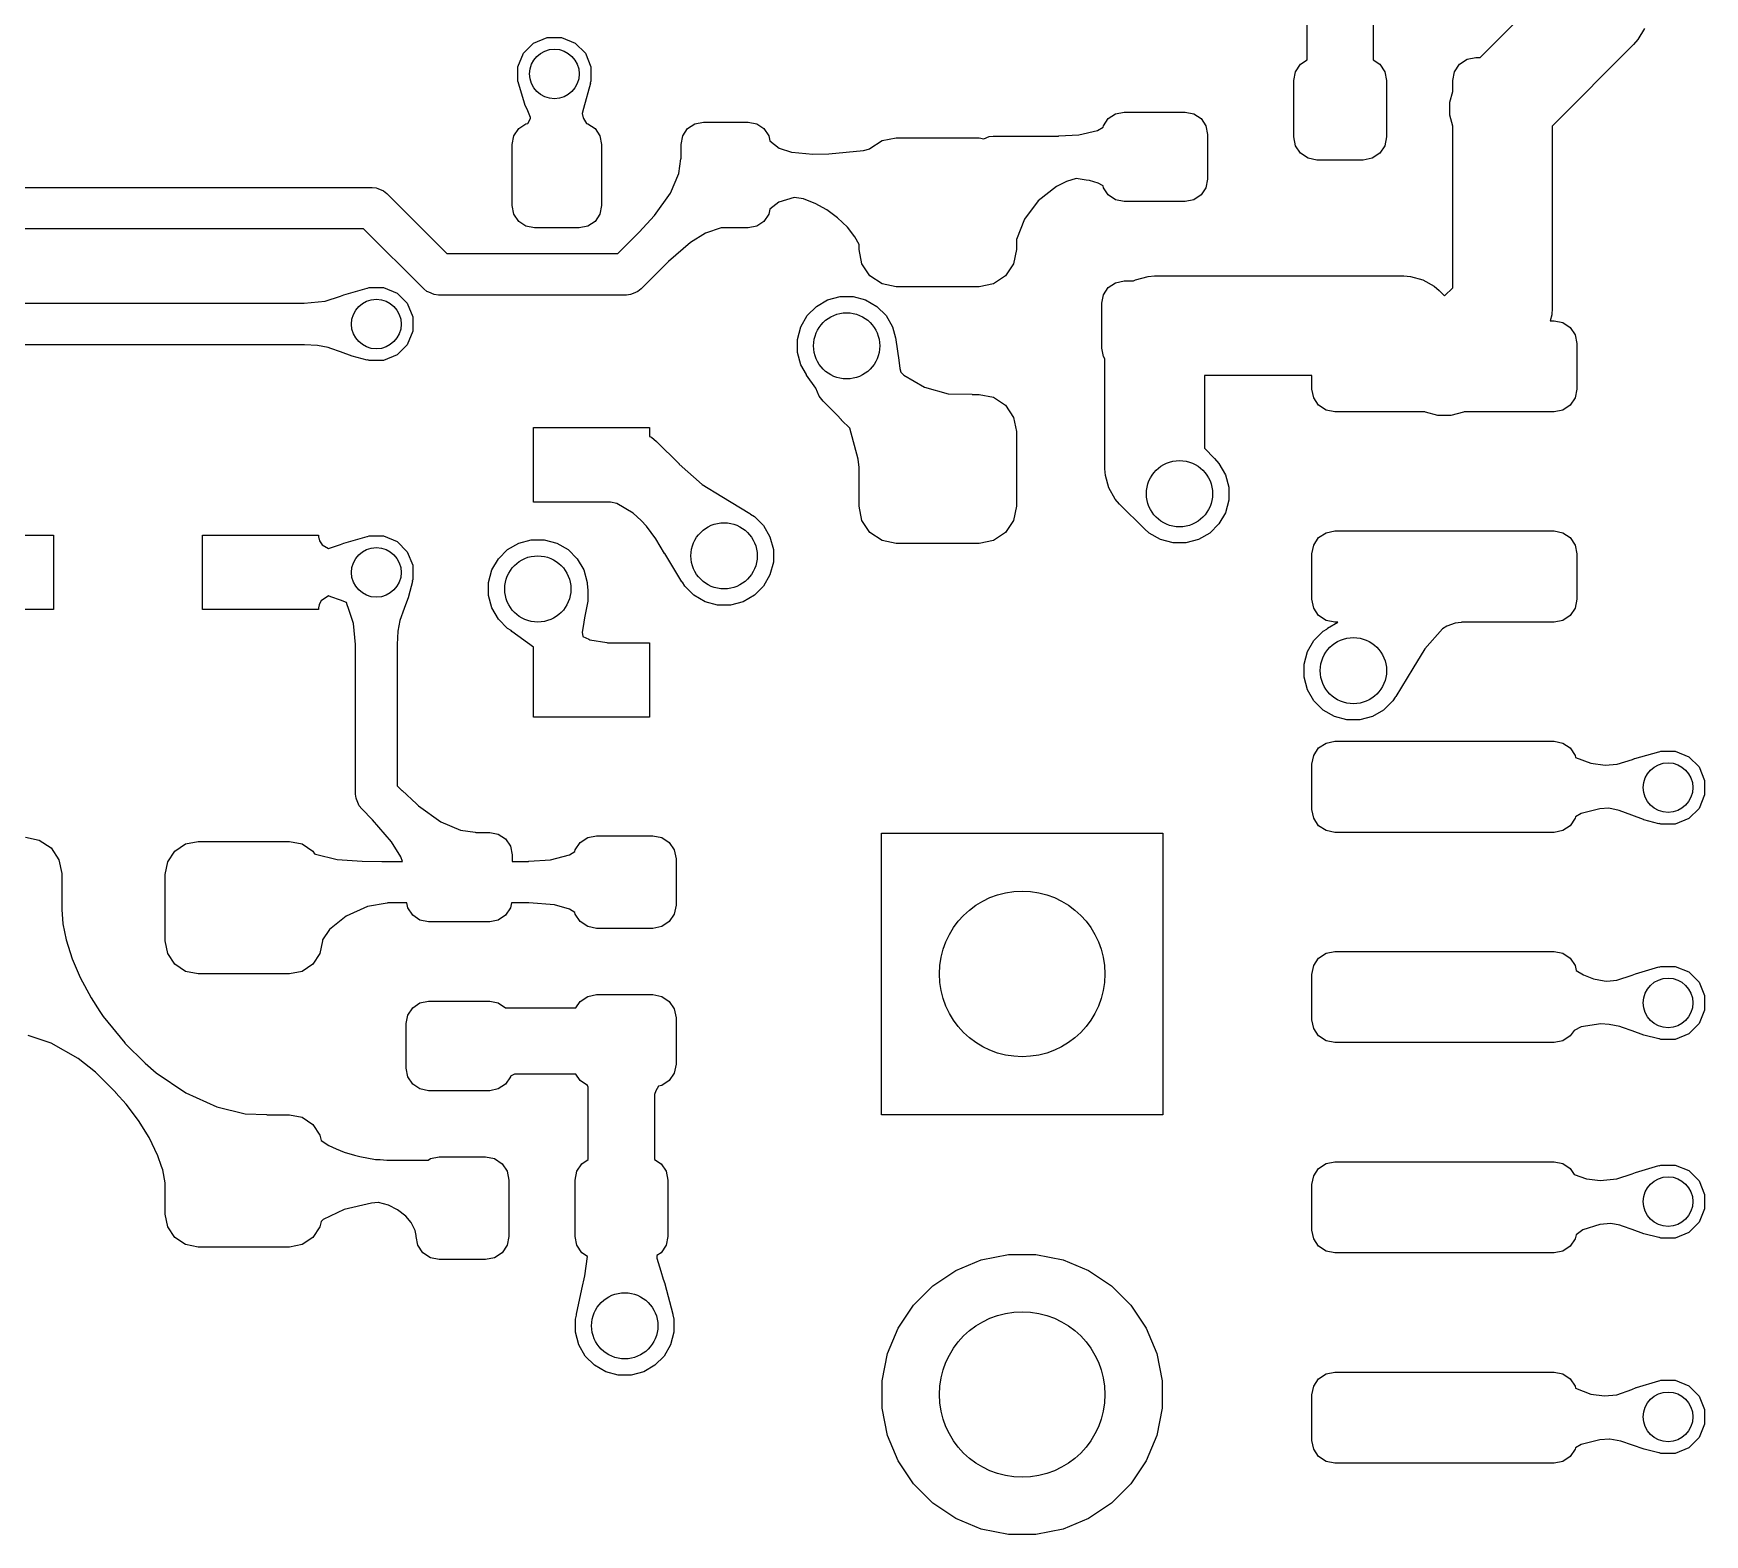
# Model space of a CAD drawing. Extents: x 89 to 178, y -115 to -57.
# Drawn here: x 127.03 to 137.12, y -74.41 to -65.35 of the extents above; entities that cross this region are included whole.
import ezdxf

# ---------------------------------------------------------------- set-up
doc = ezdxf.new("R2010")
doc.units = 0
doc.layers.add('BLACK', color=7, linetype='CONTINUOUS')

msp = doc.modelspace()

# ---------------------------------------------------------------- linework, layer by layer
at = {"layer": 'BLACK', "linetype": 'CONTINUOUS'}
for p, q in [((134.72, -65.504949), (134.72, -64.885307)), ((135.12, -64.883638), (135.12, -65.504949)), ((135.765736, -65.49), (136.18, -65.075736)), ((130.049997, -65.402931), (130.131105, -65.369335)), ((130.131105, -65.369335), (130.218895, -65.369335)), ((130.218895, -65.369335), (130.300003, -65.402931)), ((136.718006, -65.382628), (136.692132, -65.412132)), ((136.757164, -65.314805), (136.718006, -65.382628)), ((129.954323, -65.546117), (129.987919, -65.465009)), ((129.987919, -65.465009), (130.049997, -65.402931)), ((130.300003, -65.402931), (130.362081, -65.465009)), ((130.362081, -65.465009), (130.395677, -65.546117)), ((135.686424, -65.500657), (135.74, -65.49)), ((135.74, -65.49), (135.765736, -65.49)), ((136.692132, -65.412132), (136.2, -65.904264)), ((129.954323, -65.633907), (129.954323, -65.546117)), ((130.395677, -65.546117), (130.395677, -65.633907)), ((134.64, -65.63), (134.650657, -65.576424)), ((134.650657, -65.576424), (134.681005, -65.531005)), ((134.681005, -65.531005), (134.72, -65.504949)), ((135.12, -65.504949), (135.158995, -65.531005)), ((135.158995, -65.531005), (135.189343, -65.576424)), ((135.189343, -65.576424), (135.2, -65.63)), ((135.6, -65.63), (135.610657, -65.576424)), ((135.610657, -65.576424), (135.641005, -65.531005)), ((135.641005, -65.531005), (135.686424, -65.500657)), ((129.958346, -65.64362), (129.954323, -65.633907)), ((129.958097, -65.646227), (129.958346, -65.64362)), ((129.996933, -65.773007), (129.958097, -65.646227)), ((130.392456, -65.645921), (130.351706, -65.79795)), ((130.395677, -65.633907), (130.392099, -65.642545)), ((130.392099, -65.642545), (130.39262, -65.645225)), ((130.39262, -65.645225), (130.392456, -65.645921)), ((134.64, -65.97), (134.64, -65.63)), ((135.2, -65.63), (135.2, -65.97)), ((135.6, -65.695779), (135.6, -65.63)), ((129.997496, -65.774479), (129.996933, -65.773007)), ((130.015249, -65.812857), (129.997496, -65.774479)), ((135.582567, -65.760842), (135.6, -65.695779)), ((135.582567, -65.839158), (135.582567, -65.760842)), ((129.959541, -65.919541), (130.003338, -65.890276)), ((130.003338, -65.890276), (130.01434, -65.888087)), ((130.01434, -65.888087), (130.029972, -65.858155)), ((130.031421, -65.853577), (130.015249, -65.812857)), ((130.029972, -65.858155), (130.031421, -65.853577)), ((130.351602, -65.798314), (130.342421, -65.828603)), ((130.342421, -65.828603), (130.348424, -65.854099)), ((130.348424, -65.854099), (130.348424, -65.8541)), ((130.348424, -65.8541), (130.348425, -65.854101)), ((130.348425, -65.854101), (130.350843, -65.858154)), ((130.350843, -65.858154), (130.369107, -65.888773)), ((130.351706, -65.79795), (130.351602, -65.798314)), ((130.369107, -65.888773), (130.376662, -65.890276)), ((130.376662, -65.890276), (130.420459, -65.919541)), ((130.979541, -65.919541), (131.023338, -65.890276)), ((131.023338, -65.890276), (131.075, -65.88)), ((131.075, -65.88), (131.345, -65.88)), ((131.345, -65.88), (131.396662, -65.890276)), ((131.396662, -65.890276), (131.440459, -65.919541)), ((133.490276, -65.903338), (133.519541, -65.859541)), ((133.519541, -65.859541), (133.563338, -65.830276)), ((133.563338, -65.830276), (133.615, -65.82)), ((133.615, -65.82), (133.985, -65.82)), ((133.985, -65.82), (134.036662, -65.830276)), ((134.036662, -65.830276), (134.080459, -65.859541)), ((134.080459, -65.859541), (134.109724, -65.903338)), ((135.6, -65.90422), (135.582567, -65.839158)), ((129.92, -66.015), (129.930276, -65.963338)), ((129.930276, -65.963338), (129.959541, -65.919541)), ((130.420459, -65.919541), (130.449724, -65.963338)), ((130.449724, -65.963338), (130.46, -66.015)), ((130.94, -66.015), (130.950276, -65.963338)), ((130.950276, -65.963338), (130.979541, -65.919541)), ((131.440459, -65.919541), (131.469724, -65.963338)), ((131.469724, -65.963338), (131.475892, -65.994349)), ((131.475892, -65.994349), (131.532531, -66.037342)), ((132.080901, -66.040901), (132.153896, -65.992127)), ((132.153896, -65.992127), (132.24, -65.975)), ((132.24, -65.975), (132.74, -65.975)), ((132.74, -65.975), (132.768556, -65.98068)), ((132.768556, -65.98068), (132.800614, -65.967402)), ((132.800614, -65.967402), (132.825, -65.965)), ((132.825, -65.965), (133.219766, -65.965)), ((133.219766, -65.965), (133.221081, -65.964414)), ((133.221081, -65.964414), (133.341662, -65.958047)), ((133.341662, -65.958047), (133.454101, -65.931575)), ((133.454101, -65.931575), (133.488773, -65.910892)), ((133.488773, -65.910892), (133.490276, -65.903338)), ((134.109724, -65.903338), (134.12, -65.955)), ((134.12, -65.955), (134.12, -66.225)), ((134.650657, -66.023576), (134.64, -65.97)), ((135.2, -65.97), (135.189343, -66.023576)), ((135.6, -66.880736), (135.6, -65.90422)), ((136.2, -65.904264), (136.2, -67.005)), ((129.92, -66.385), (129.92, -66.015)), ((130.46, -66.015), (130.46, -66.385)), ((130.94, -66.100101), (130.94, -66.015)), ((131.532531, -66.037342), (131.606285, -66.061375)), ((131.606285, -66.061375), (131.60874, -66.062175)), ((131.60874, -66.062175), (131.73663, -66.073785)), ((131.73663, -66.073785), (131.831722, -66.072718)), ((131.831722, -66.072718), (132.041843, -66.052882)), ((132.041843, -66.052882), (132.079685, -66.04272)), ((132.079685, -66.04272), (132.080901, -66.040901)), ((134.681005, -66.068995), (134.650657, -66.023576)), ((134.726424, -66.099343), (134.681005, -66.068995)), ((135.158995, -66.068995), (135.113576, -66.099343)), ((135.189343, -66.023576), (135.158995, -66.068995)), ((130.875863, -66.310027), (130.927389, -66.191433)), ((130.927389, -66.191433), (130.93814, -66.103394)), ((130.93814, -66.103394), (130.94, -66.100101)), ((134.78, -66.11), (134.726424, -66.099343)), ((135.06, -66.11), (134.78, -66.11)), ((135.113576, -66.099343), (135.06, -66.11)), ((124.551777, -66.275), (129.07458, -66.275)), ((129.07458, -66.275), (129.098966, -66.277402)), ((129.098966, -66.277402), (129.098967, -66.277402)), ((129.098967, -66.277402), (129.109338, -66.281698)), ((129.109338, -66.281698), (129.144026, -66.296066)), ((129.144026, -66.296066), (129.144031, -66.296071)), ((129.144031, -66.296071), (129.162968, -66.311612)), ((133.207113, -66.269096), (133.097138, -66.355137)), ((133.207115, -66.269095), (133.207113, -66.269096)), ((133.267629, -66.239416), (133.207115, -66.269095)), ((133.325256, -66.22164), (133.267629, -66.239416)), ((133.386036, -66.230636), (133.325256, -66.22164)), ((133.406496, -66.233664), (133.386036, -66.230636)), ((133.458147, -66.250025), (133.406496, -66.233664)), ((133.458151, -66.250026), (133.458147, -66.250025)), ((133.458155, -66.250028), (133.458151, -66.250026)), ((133.484339, -66.263702), (133.458155, -66.250028)), ((133.488087, -66.265659), (133.484339, -66.263702)), ((133.490276, -66.276662), (133.488087, -66.265659)), ((133.519541, -66.320459), (133.490276, -66.276662)), ((134.109724, -66.276662), (134.080459, -66.320459)), ((134.12, -66.225), (134.109724, -66.276662)), ((129.162968, -66.311612), (129.526357, -66.675)), ((129.930276, -66.436662), (129.92, -66.385)), ((130.46, -66.385), (130.449724, -66.436662)), ((130.780157, -66.444764), (130.875863, -66.310027)), ((131.530797, -66.363502), (131.475877, -66.405725)), ((131.624041, -66.335138), (131.530797, -66.363502)), ((131.679507, -66.344663), (131.624041, -66.335138)), ((131.679509, -66.344664), (131.679507, -66.344663)), ((131.724511, -66.362241), (131.679509, -66.344664)), ((131.749724, -66.372089), (131.724511, -66.362241)), ((131.749725, -66.372089), (131.749724, -66.372089)), ((131.749726, -66.37209), (131.749725, -66.372089)), ((131.820405, -66.410865), (131.749726, -66.37209)), ((133.097132, -66.355144), (133.013838, -66.465952)), ((133.097138, -66.355137), (133.097132, -66.355144)), ((133.563338, -66.349724), (133.519541, -66.320459)), ((133.615, -66.36), (133.563338, -66.349724)), ((133.985, -66.36), (133.615, -66.36)), ((134.036662, -66.349724), (133.985, -66.36)), ((134.080459, -66.320459), (134.036662, -66.349724)), ((129.959541, -66.480459), (129.930276, -66.436662)), ((130.003338, -66.509724), (129.959541, -66.480459)), ((130.420459, -66.480459), (130.376662, -66.509724)), ((130.449724, -66.436662), (130.420459, -66.480459)), ((130.68783, -66.544758), (130.780157, -66.444764)), ((131.440459, -66.480459), (131.396662, -66.509724)), ((131.469724, -66.436662), (131.440459, -66.480459)), ((131.475877, -66.405725), (131.469724, -66.436662)), ((131.885528, -66.45843), (131.820405, -66.410865)), ((131.944956, -66.515823), (131.885528, -66.45843)), ((133.013836, -66.465955), (132.965, -66.589021)), ((133.013838, -66.465952), (133.013836, -66.465955)), ((129.022804, -66.525), (124.5, -66.525)), ((129.386191, -66.888388), (129.022804, -66.525)), ((130.055, -66.52), (130.003338, -66.509724)), ((130.325, -66.52), (130.055, -66.52)), ((130.376662, -66.509724), (130.325, -66.52)), ((130.558224, -66.675), (130.687421, -66.545802)), ((130.687421, -66.545802), (130.68783, -66.544758)), ((131.087705, -66.552308), (130.996972, -66.607935)), ((131.181776, -66.52), (131.087705, -66.552308)), ((131.345, -66.52), (131.181776, -66.52)), ((131.396662, -66.509724), (131.345, -66.52)), ((131.944957, -66.515825), (131.944956, -66.515823)), ((131.990298, -66.574423), (131.944957, -66.515825)), ((131.9903, -66.574426), (131.990298, -66.574423)), ((131.990301, -66.574428), (131.9903, -66.574426)), ((132.015, -66.618961), (131.990301, -66.574428)), ((132.965, -66.589021), (132.965, -66.65)), ((129.526357, -66.675), (130.558224, -66.675)), ((130.99697, -66.607936), (130.865217, -66.722625)), ((130.996972, -66.607935), (130.99697, -66.607936)), ((132.015, -66.65), (132.015, -66.618961)), ((132.032127, -66.736104), (132.015, -66.65)), ((132.965, -66.65), (132.947873, -66.736104)), ((130.863613, -66.723162), (130.698388, -66.888388)), ((130.865217, -66.722625), (130.863613, -66.723162)), ((132.080901, -66.809099), (132.032127, -66.736104)), ((132.947873, -66.736104), (132.899099, -66.809099)), ((128.904263, -66.923467), (129.043907, -66.882869)), ((129.043907, -66.882869), (129.046779, -66.883185)), ((129.046779, -66.883185), (129.056105, -66.879323)), ((129.056105, -66.879323), (129.143895, -66.879323)), ((129.143895, -66.879323), (129.225003, -66.912919)), ((129.405133, -66.903933), (129.386191, -66.888388)), ((129.405134, -66.903934), (129.405133, -66.903933)), ((129.416426, -66.908611), (129.405134, -66.903934)), ((130.679446, -66.903934), (130.650231, -66.916035)), ((130.679451, -66.903928), (130.679446, -66.903934)), ((130.698388, -66.888388), (130.679451, -66.903928)), ((132.153896, -66.857873), (132.080901, -66.809099)), ((132.24, -66.875), (132.153896, -66.857873)), ((132.74, -66.875), (132.24, -66.875)), ((132.826104, -66.857873), (132.74, -66.875)), ((132.899099, -66.809099), (132.826104, -66.857873)), ((133.490276, -66.923338), (133.519541, -66.879541)), ((133.519541, -66.879541), (133.563338, -66.850276)), ((133.563338, -66.850276), (133.615, -66.84)), ((133.615, -66.84), (133.672787, -66.84)), ((133.672787, -66.84), (133.685195, -66.832836)), ((133.685195, -66.832836), (133.760842, -66.812567)), ((133.760842, -66.812567), (133.8, -66.81)), ((133.8, -66.81), (135.305, -66.81)), ((135.305, -66.81), (135.344158, -66.812567)), ((135.344158, -66.812567), (135.419805, -66.832836)), ((135.419805, -66.832836), (135.487628, -66.871994)), ((135.487628, -66.871994), (135.517132, -66.897868)), ((135.517132, -66.897868), (135.55, -66.930736)), ((135.55, -66.930736), (135.6, -66.880736)), ((119.335772, -66.975), (128.662887, -66.975)), ((128.662887, -66.975), (128.664958, -66.974029)), ((128.664958, -66.974029), (128.791628, -66.962466)), ((128.791628, -66.962466), (128.882696, -66.931994)), ((128.882696, -66.931994), (128.903215, -66.923827)), ((128.903215, -66.923827), (128.904263, -66.923467)), ((129.225003, -66.912919), (129.287081, -66.974997)), ((129.287081, -66.974997), (129.320677, -67.056105)), ((129.450193, -66.922598), (129.416426, -66.908611)), ((129.450194, -66.922598), (129.450193, -66.922598)), ((129.47458, -66.925), (129.450194, -66.922598)), ((130.61, -66.925), (129.47458, -66.925)), ((130.634386, -66.922598), (130.61, -66.925)), ((130.634387, -66.922598), (130.634386, -66.922598)), ((130.650231, -66.916035), (130.634387, -66.922598)), ((131.702038, -67.049302), (131.757416, -66.993924)), ((131.757416, -66.993924), (131.825239, -66.954766)), ((131.825239, -66.954766), (131.900886, -66.934497)), ((131.900886, -66.934497), (131.979202, -66.934497)), ((131.979202, -66.934497), (132.054849, -66.954766)), ((132.054849, -66.954766), (132.122672, -66.993924)), ((132.122672, -66.993924), (132.17805, -67.049302)), ((133.48, -66.975), (133.490276, -66.923338)), ((133.48, -67.245), (133.48, -66.975)), ((136.2, -67.005), (136.197433, -67.044158)), ((129.320677, -67.056105), (129.320677, -67.143895)), ((131.66288, -67.117125), (131.702038, -67.049302)), ((132.17805, -67.049302), (132.217208, -67.117125)), ((136.197433, -67.044158), (136.187829, -67.08)), ((136.187829, -67.08), (136.2125, -67.08)), ((136.2125, -67.08), (136.265119, -67.090467)), ((136.265119, -67.090467), (136.309727, -67.120273)), ((129.320677, -67.143895), (129.287081, -67.225003)), ((131.642611, -67.192772), (131.66288, -67.117125)), ((131.642611, -67.271088), (131.642611, -67.192772)), ((132.217208, -67.117125), (132.235045, -67.183695)), ((132.235045, -67.183695), (132.235914, -67.185004)), ((132.235914, -67.185004), (132.236016, -67.185607)), ((132.236016, -67.185607), (132.236535, -67.189257)), ((132.236535, -67.189257), (132.237477, -67.192772)), ((132.237477, -67.192772), (132.237477, -67.195877)), ((132.237477, -67.195877), (132.254887, -67.318263)), ((136.309727, -67.120273), (136.339533, -67.164881)), ((136.339533, -67.164881), (136.35, -67.2175)), ((128.66423, -67.225), (119.33711, -67.225)), ((128.665424, -67.225568), (128.66423, -67.225)), ((128.744708, -67.229632), (128.665424, -67.225568)), ((128.809744, -67.242055), (128.744708, -67.229632)), ((128.809748, -67.242056), (128.809744, -67.242055)), ((128.809752, -67.242057), (128.809748, -67.242056)), ((128.825283, -67.247581), (128.809752, -67.242057)), ((128.882674, -67.267997), (128.825283, -67.247581)), ((128.953177, -67.294197), (128.882674, -67.267997)), ((128.954345, -67.294563), (128.953177, -67.294197)), ((129.044185, -67.317618), (128.954345, -67.294563)), ((129.225003, -67.287081), (129.143895, -67.320677)), ((129.287081, -67.225003), (129.225003, -67.287081)), ((131.66288, -67.346735), (131.642611, -67.271088)), ((133.490276, -67.296662), (133.48, -67.245)), ((133.5, -67.311214), (133.490276, -67.296662)), ((136.35, -67.2175), (136.35, -67.4925)), ((129.044761, -67.31775), (129.044185, -67.317618)), ((129.047672, -67.317183), (129.044761, -67.31775)), ((129.056105, -67.320677), (129.047672, -67.317183)), ((129.143895, -67.320677), (129.056105, -67.320677)), ((131.696902, -67.405663), (131.66288, -67.346735)), ((131.697518, -67.408378), (131.696902, -67.405663)), ((131.753763, -67.487906), (131.697518, -67.408378)), ((132.254887, -67.318263), (132.254929, -67.31859)), ((132.254929, -67.31859), (132.260527, -67.367863)), ((132.260527, -67.367863), (132.260529, -67.367873)), ((132.260529, -67.367873), (132.267052, -67.391107)), ((132.267052, -67.391107), (132.285826, -67.409836)), ((132.285826, -67.409836), (132.285825, -67.409836)), ((132.285825, -67.409836), (132.409778, -67.48131)), ((133.5, -67.975), (133.5, -67.311214)), ((134.75, -67.41), (134.1, -67.41)), ((134.1, -67.41), (134.1, -67.850736)), ((134.75, -67.4925), (134.75, -67.41)), ((131.77375, -67.536158), (131.753763, -67.487906)), ((132.409778, -67.48131), (132.40978, -67.48131)), ((132.40978, -67.48131), (132.409781, -67.481311)), ((132.409781, -67.481311), (132.553955, -67.521039)), ((134.760467, -67.545119), (134.75, -67.4925)), ((136.35, -67.4925), (136.339533, -67.545119)), ((131.798623, -67.566465), (131.77375, -67.536158)), ((131.881609, -67.649451), (131.798623, -67.566465)), ((132.553955, -67.521039), (132.697787, -67.524549)), ((132.697787, -67.524549), (132.698805, -67.525)), ((132.698805, -67.525), (132.74, -67.525)), ((132.74, -67.525), (132.826104, -67.542127)), ((132.826104, -67.542127), (132.899099, -67.590901)), ((132.899099, -67.590901), (132.947873, -67.663896)), ((134.790273, -67.589727), (134.760467, -67.545119)), ((134.834881, -67.619533), (134.790273, -67.589727)), ((136.309727, -67.589727), (136.265119, -67.619533)), ((136.339533, -67.545119), (136.309727, -67.589727)), ((131.908043, -67.679467), (131.881609, -67.649451)), ((131.908609, -67.680064), (131.908043, -67.679467)), ((131.958862, -67.729385), (131.908609, -67.680064)), ((132.947873, -67.663896), (132.965, -67.75)), ((134.8875, -67.63), (134.834881, -67.619533)), ((135.431447, -67.63), (134.8875, -67.63)), ((135.435195, -67.632164), (135.431447, -67.63)), ((135.510842, -67.652433), (135.435195, -67.632164)), ((135.589158, -67.652433), (135.510842, -67.652433)), ((135.664805, -67.632164), (135.589158, -67.652433)), ((135.668553, -67.63), (135.664805, -67.632164)), ((136.2125, -67.63), (135.668553, -67.63)), ((136.265119, -67.619533), (136.2125, -67.63)), ((130.05, -68.175), (130.05, -67.725)), ((130.05, -67.725), (130.75, -67.725)), ((130.75, -67.725), (130.75, -67.779102)), ((130.75, -67.779102), (130.761114, -67.783706)), ((130.761114, -67.783706), (130.791421, -67.808579)), ((130.791421, -67.808579), (130.927948, -67.945106)), ((132.009554, -67.915971), (131.958862, -67.729385)), ((132.965, -67.75), (132.965, -68.2)), ((134.1, -67.850736), (134.162132, -67.912868)), ((134.162132, -67.912868), (134.188006, -67.942372)), ((130.927948, -67.945106), (130.929476, -67.945685)), ((130.929476, -67.945685), (131.068493, -68.068719)), ((132.009554, -67.915973), (132.009554, -67.915971)), ((132.009555, -67.915975), (132.009554, -67.915973)), ((132.015, -67.965656), (132.009555, -67.915975)), ((132.015, -68.2), (132.015, -67.965656)), ((133.502567, -68.014158), (133.5, -67.975)), ((133.522836, -68.089805), (133.502567, -68.014158)), ((134.188006, -67.942372), (134.227164, -68.010195)), ((134.227164, -68.010195), (134.247433, -68.085842)), ((131.068493, -68.068719), (131.068495, -68.06872)), ((131.068495, -68.06872), (131.186038, -68.141097)), ((133.561994, -68.157628), (133.522836, -68.089805)), ((134.247433, -68.085842), (134.247433, -68.164158)), ((130.513746, -68.175), (130.05, -68.175)), ((130.552387, -68.183874), (130.513746, -68.175)), ((130.552389, -68.183875), (130.552387, -68.183874)), ((130.650779, -68.241972), (130.552389, -68.183875)), ((131.186038, -68.141097), (131.356247, -68.244242)), ((132.032127, -68.286104), (132.015, -68.2)), ((132.965, -68.2), (132.947873, -68.286104)), ((133.587868, -68.187132), (133.561994, -68.157628)), ((133.737868, -68.337132), (133.587868, -68.187132)), ((134.247433, -68.164158), (134.227164, -68.239805)), ((130.698425, -68.285651), (130.650779, -68.241972)), ((130.73062, -68.320197), (130.698425, -68.285651)), ((131.356247, -68.244242), (131.359459, -68.248617)), ((131.359459, -68.248617), (131.382628, -68.261994)), ((131.382628, -68.261994), (131.438006, -68.317372)), ((131.438006, -68.317372), (131.477164, -68.385195)), ((132.080901, -68.359099), (132.032127, -68.286104)), ((132.947873, -68.286104), (132.899099, -68.359099)), ((134.188006, -68.307628), (134.132628, -68.363006)), ((134.227164, -68.239805), (134.188006, -68.307628)), ((126.45, -68.375), (127.15, -68.375)), ((127.15, -68.375), (127.15, -68.825)), ((128.05, -68.825), (128.05, -68.375)), ((128.05, -68.375), (128.75, -68.375)), ((128.75, -68.375), (128.75, -68.387019)), ((128.75, -68.387019), (128.751404, -68.387997)), ((128.751404, -68.387997), (128.753073, -68.39226)), ((128.753073, -68.39226), (128.756051, -68.408987)), ((128.756051, -68.408987), (128.756051, -68.408988)), ((128.756051, -68.408988), (128.772601, -68.434349)), ((128.904263, -68.423467), (129.043907, -68.382869)), ((129.043907, -68.382869), (129.046779, -68.383185)), ((129.046779, -68.383185), (129.056105, -68.379323)), ((129.056105, -68.379323), (129.143895, -68.379323)), ((129.143895, -68.379323), (129.225003, -68.412919)), ((129.225003, -68.412919), (129.287081, -68.474997)), ((129.960195, -68.422836), (130.035842, -68.402567)), ((130.035842, -68.402567), (130.114158, -68.402567)), ((130.114158, -68.402567), (130.189805, -68.422836)), ((130.788392, -68.39682), (130.73062, -68.320197)), ((130.841056, -68.48597), (130.788392, -68.39682)), ((131.477164, -68.385195), (131.497433, -68.460842)), ((132.153896, -68.407873), (132.080901, -68.359099)), ((132.24, -68.425), (132.153896, -68.407873)), ((132.826104, -68.407873), (132.74, -68.425)), ((132.899099, -68.359099), (132.826104, -68.407873)), ((133.767372, -68.363006), (133.737868, -68.337132)), ((133.835195, -68.402164), (133.767372, -68.363006)), ((133.910842, -68.422433), (133.835195, -68.402164)), ((134.064805, -68.402164), (133.989158, -68.422433)), ((134.132628, -68.363006), (134.064805, -68.402164)), ((134.760467, -68.434881), (134.790273, -68.390273)), ((134.790273, -68.390273), (134.834881, -68.360467)), ((134.834881, -68.360467), (134.8875, -68.35)), ((134.8875, -68.35), (136.2125, -68.35)), ((136.2125, -68.35), (136.265119, -68.360467)), ((136.265119, -68.360467), (136.309727, -68.390273)), ((136.309727, -68.390273), (136.339533, -68.434881)), ((128.772601, -68.434349), (128.772602, -68.434349)), ((128.772602, -68.434349), (128.772603, -68.434351)), ((128.772603, -68.434351), (128.811911, -68.455679)), ((128.811911, -68.455679), (128.882696, -68.431994)), ((128.882696, -68.431994), (128.903215, -68.423827)), ((128.903215, -68.423827), (128.904263, -68.423467)), ((129.287081, -68.474997), (129.320677, -68.556105)), ((129.797836, -68.585195), (129.836994, -68.517372)), ((129.836994, -68.517372), (129.892372, -68.461994)), ((129.892372, -68.461994), (129.960195, -68.422836)), ((130.189805, -68.422836), (130.257628, -68.461994)), ((130.257628, -68.461994), (130.313006, -68.517372)), ((130.313006, -68.517372), (130.352164, -68.585195)), ((130.841124, -68.486083), (130.841056, -68.48597)), ((130.944242, -68.656247), (130.841124, -68.486083)), ((131.497433, -68.460842), (131.497433, -68.539158)), ((132.74, -68.425), (132.24, -68.425)), ((133.989158, -68.422433), (133.910842, -68.422433)), ((134.75, -68.4875), (134.760467, -68.434881)), ((134.75, -68.7625), (134.75, -68.4875)), ((136.339533, -68.434881), (136.35, -68.4875)), ((136.35, -68.4875), (136.35, -68.7625)), ((129.320677, -68.556105), (129.320677, -68.643895)), ((129.777567, -68.660842), (129.797836, -68.585195)), ((130.352164, -68.585195), (130.370173, -68.652409)), ((131.477164, -68.614805), (131.438006, -68.682628)), ((131.497433, -68.539158), (131.477164, -68.614805)), ((129.317618, -68.655814), (129.294563, -68.745653)), ((129.320677, -68.643895), (129.317184, -68.652327)), ((129.317184, -68.652327), (129.31775, -68.655238)), ((129.31775, -68.655238), (129.317618, -68.655814)), ((129.777567, -68.739158), (129.777567, -68.660842)), ((130.370173, -68.652409), (130.370644, -68.653118)), ((130.370644, -68.653118), (130.370775, -68.653934)), ((130.370775, -68.653934), (130.37094, -68.65527)), ((130.37094, -68.65527), (130.372433, -68.660842)), ((130.372433, -68.660842), (130.372433, -68.667349)), ((130.372433, -68.667349), (130.377741, -68.710299)), ((130.377826, -68.712016), (130.376405, -68.77101)), ((130.377741, -68.710299), (130.377826, -68.712016)), ((130.944499, -68.656651), (130.944242, -68.656247)), ((130.948582, -68.659399), (130.944499, -68.656651)), ((130.961994, -68.682628), (130.948582, -68.659399)), ((131.017372, -68.738006), (130.961994, -68.682628)), ((131.438006, -68.682628), (131.382628, -68.738006)), ((128.752759, -68.807258), (128.75, -68.811788)), ((128.75, -68.811788), (128.75, -68.825)), ((128.754727, -68.794602), (128.752759, -68.807258)), ((128.754729, -68.794596), (128.754727, -68.794602)), ((128.767813, -68.771001), (128.754729, -68.794596)), ((128.767814, -68.770999), (128.767813, -68.771001)), ((128.81115, -68.742554), (128.767814, -68.770999)), ((128.825283, -68.747581), (128.81115, -68.742554)), ((128.882674, -68.767997), (128.825283, -68.747581)), ((128.919367, -68.781632), (128.882674, -68.767997)), ((128.923466, -68.795729), (128.919367, -68.781632)), ((128.92383, -68.796789), (128.923466, -68.795729)), ((128.931993, -68.817303), (128.92383, -68.796789)), ((128.931999, -68.817323), (128.931993, -68.817303)), ((128.932005, -68.817337), (128.931999, -68.817323)), ((128.956404, -68.890254), (128.932005, -68.817337)), ((129.267997, -68.817324), (129.242059, -68.890241)), ((129.294197, -68.746821), (129.267997, -68.817324)), ((129.294563, -68.745653), (129.294197, -68.746821)), ((129.797836, -68.814805), (129.777567, -68.739158)), ((129.836994, -68.882628), (129.797836, -68.814805)), ((130.376218, -68.772827), (130.357825, -68.873669)), ((130.376405, -68.77101), (130.376218, -68.772827)), ((131.085195, -68.777164), (131.017372, -68.738006)), ((131.160842, -68.797433), (131.085195, -68.777164)), ((131.239158, -68.797433), (131.160842, -68.797433)), ((131.314805, -68.777164), (131.239158, -68.797433)), ((131.382628, -68.738006), (131.314805, -68.777164)), ((134.760467, -68.815119), (134.75, -68.7625)), ((134.790273, -68.859727), (134.760467, -68.815119)), ((136.339533, -68.815119), (136.309727, -68.859727)), ((136.35, -68.7625), (136.339533, -68.815119)), ((127.15, -68.825), (126.45, -68.825)), ((128.75, -68.825), (128.05, -68.825)), ((128.962466, -68.908371), (128.956404, -68.890254)), ((128.973987, -69.034576), (128.962466, -68.908371)), ((129.242055, -68.890254), (129.229632, -68.95529)), ((129.242059, -68.890241), (129.242055, -68.890254)), ((129.892372, -68.938006), (129.836994, -68.882628)), ((130.357816, -68.873725), (130.3488, -68.925965)), ((130.357826, -68.87367), (130.357816, -68.873725)), ((130.357825, -68.873669), (130.357826, -68.87367)), ((134.834881, -68.889533), (134.790273, -68.859727)), ((134.8875, -68.9), (134.834881, -68.889533)), ((134.843729, -68.937756), (134.906033, -68.9)), ((134.906033, -68.9), (134.8875, -68.9)), ((135.563852, -68.924039), (135.539013, -68.940264)), ((135.563854, -68.924038), (135.563852, -68.924039)), ((135.6143, -68.906356), (135.563854, -68.924038)), ((135.614306, -68.906354), (135.6143, -68.906356)), ((135.651752, -68.901854), (135.614306, -68.906354)), ((135.654909, -68.901016), (135.651752, -68.901854)), ((135.655911, -68.9), (135.654909, -68.901016)), ((136.2125, -68.9), (135.655911, -68.9)), ((136.265119, -68.889533), (136.2125, -68.9)), ((136.309727, -68.859727), (136.265119, -68.889533)), ((129.229632, -68.95529), (129.225569, -69.034576)), ((129.914133, -68.95057), (129.892372, -68.938006)), ((129.917529, -68.95601), (129.914133, -68.95057)), ((130.05, -69.050595), (129.917529, -68.95601)), ((130.3488, -68.925965), (130.342669, -68.961491)), ((130.342669, -68.961491), (130.347143, -68.986887)), ((130.347143, -68.986887), (130.382362, -69.003962)), ((130.382362, -69.003962), (130.388642, -69.007007)), ((130.388642, -69.007007), (130.492281, -69.022643)), ((130.492281, -69.022643), (130.496191, -69.025)), ((130.496191, -69.025), (130.75, -69.025)), ((130.75, -69.025), (130.75, -69.475)), ((134.722836, -69.078695), (134.761994, -69.010872)), ((134.761994, -69.010872), (134.817372, -68.955494)), ((134.817372, -68.955494), (134.840598, -68.942083)), ((134.840598, -68.942083), (134.843348, -68.937999)), ((134.843348, -68.937999), (134.843729, -68.937756)), ((135.539013, -68.940264), (135.431286, -69.061985)), ((128.974029, -69.035041), (128.973987, -69.034576)), ((128.975, -69.037112), (128.974029, -69.035041)), ((128.975, -69.94), (128.975, -69.037112)), ((129.225569, -69.034576), (129.225, -69.035772)), ((129.225, -69.035772), (129.225, -69.888223)), ((130.05, -69.475), (130.05, -69.050595)), ((134.702567, -69.154342), (134.722836, -69.078695)), ((135.431274, -69.062), (135.358945, -69.179469)), ((135.431286, -69.061985), (135.431274, -69.062)), ((134.702567, -69.232658), (134.702567, -69.154342)), ((135.358945, -69.179469), (135.255757, -69.349747)), ((134.722836, -69.308305), (134.702567, -69.232658)), ((134.761994, -69.376128), (134.722836, -69.308305)), ((134.817372, -69.431506), (134.761994, -69.376128)), ((135.238006, -69.376128), (135.182628, -69.431506)), ((135.251383, -69.352957), (135.238006, -69.376128)), ((135.255757, -69.349747), (135.251383, -69.352957)), ((130.75, -69.475), (130.05, -69.475)), ((134.885195, -69.470664), (134.817372, -69.431506)), ((134.960842, -69.490933), (134.885195, -69.470664)), ((135.039158, -69.490933), (134.960842, -69.490933)), ((135.114805, -69.470664), (135.039158, -69.490933)), ((135.182628, -69.431506), (135.114805, -69.470664)), ((134.790273, -69.660273), (134.834881, -69.630467)), ((134.834881, -69.630467), (134.8875, -69.62)), ((134.8875, -69.62), (136.2125, -69.62)), ((136.2125, -69.62), (136.265119, -69.630467)), ((136.265119, -69.630467), (136.309727, -69.660273)), ((134.75, -69.7575), (134.760467, -69.704881)), ((134.760467, -69.704881), (134.790273, -69.660273)), ((136.309727, -69.660273), (136.339533, -69.704881)), ((136.339533, -69.704881), (136.341965, -69.717107)), ((136.341965, -69.717107), (136.433998, -69.752066)), ((136.592887, -69.758191), (136.685209, -69.729171)), ((136.685209, -69.729171), (136.69803, -69.724355)), ((136.69803, -69.724355), (136.698931, -69.724058)), ((136.698931, -69.724058), (136.843955, -69.682781)), ((136.843955, -69.682781), (136.846925, -69.683125)), ((136.846925, -69.683125), (136.856105, -69.679323)), ((136.856105, -69.679323), (136.943895, -69.679323)), ((136.943895, -69.679323), (137.025003, -69.712919)), ((137.025003, -69.712919), (137.087081, -69.774997)), ((134.75, -70.0325), (134.75, -69.7575)), ((136.433998, -69.752066), (136.519686, -69.764429)), ((136.519686, -69.764429), (136.592887, -69.758191)), ((137.087081, -69.774997), (137.120677, -69.856105)), ((129.225, -69.888223), (129.2542, -69.917423)), ((129.2542, -69.917423), (129.255241, -69.917831)), ((129.255241, -69.917831), (129.342693, -69.998576)), ((137.120677, -69.856105), (137.120677, -69.943895)), ((128.977402, -69.964386), (128.975, -69.94)), ((128.977402, -69.964387), (128.977402, -69.964386)), ((128.979266, -69.968886), (128.977402, -69.964387)), ((128.996066, -70.009446), (128.979266, -69.968886)), ((128.996071, -70.009451), (128.996066, -70.009446)), ((129.011612, -70.028388), (128.996071, -70.009451)), ((129.076835, -70.093611), (129.011612, -70.028388)), ((129.342693, -69.998576), (129.355237, -70.010158)), ((129.355237, -70.010158), (129.489973, -70.105863)), ((134.760467, -70.085119), (134.75, -70.0325)), ((136.488289, -70.028075), (136.375216, -70.056033)), ((136.488293, -70.028075), (136.488289, -70.028075)), ((136.542851, -70.024852), (136.488293, -70.028075)), ((136.605143, -70.037051), (136.542851, -70.024852)), ((137.087081, -70.025003), (137.025003, -70.087081)), ((137.120677, -69.943895), (137.087081, -70.025003)), ((129.077374, -70.095217), (129.076835, -70.093611)), ((129.192082, -70.226995), (129.077374, -70.095217)), ((129.489973, -70.105863), (129.608565, -70.157388)), ((134.790273, -70.129727), (134.760467, -70.085119)), ((134.834881, -70.159533), (134.790273, -70.129727)), ((136.309727, -70.129727), (136.265119, -70.159533)), ((136.339533, -70.085119), (136.309727, -70.129727)), ((136.341193, -70.07677), (136.339533, -70.085119)), ((136.375216, -70.056033), (136.341193, -70.07677)), ((136.680551, -70.065218), (136.605141, -70.037051)), ((136.605141, -70.037051), (136.605143, -70.037051)), ((136.75159, -70.093104), (136.680551, -70.065218)), ((136.752889, -70.093528), (136.75159, -70.093104)), ((136.844132, -70.117527), (136.752889, -70.093528)), ((136.844776, -70.117677), (136.844132, -70.117527)), ((136.847556, -70.117136), (136.844776, -70.117677)), ((136.856105, -70.120677), (136.847556, -70.117136)), ((136.943895, -70.120677), (136.856105, -70.120677)), ((137.025003, -70.087081), (136.943895, -70.120677)), ((126.98125, -70.2), (127.064962, -70.216651)), ((127.064962, -70.216651), (127.13593, -70.26407)), ((127.948463, -70.240224), (128.025, -70.225)), ((128.025, -70.225), (128.575, -70.225)), ((128.575, -70.225), (128.651537, -70.240224)), ((129.192083, -70.226997), (129.192082, -70.226995)), ((129.247713, -70.317748), (129.192083, -70.226997)), ((129.608565, -70.157388), (129.608568, -70.157389)), ((129.608568, -70.157389), (129.696605, -70.168139)), ((129.696605, -70.168139), (129.699899, -70.17)), ((129.699899, -70.17), (129.785, -70.17)), ((129.785, -70.17), (129.836662, -70.180276)), ((129.836662, -70.180276), (129.880459, -70.209541)), ((129.880459, -70.209541), (129.909724, -70.253338)), ((130.300657, -70.276424), (130.331005, -70.231005)), ((130.331005, -70.231005), (130.376424, -70.200657)), ((130.376424, -70.200657), (130.43, -70.19)), ((130.43, -70.19), (130.77, -70.19)), ((130.77, -70.19), (130.823576, -70.200657)), ((130.823576, -70.200657), (130.868995, -70.231005)), ((130.868995, -70.231005), (130.899343, -70.276424)), ((132.15, -71.875), (132.15, -70.175)), ((132.15, -70.175), (133.85, -70.175)), ((133.85, -70.175), (133.85, -71.875)), ((134.8875, -70.17), (134.834881, -70.159533)), ((136.2125, -70.17), (134.8875, -70.17)), ((136.265119, -70.159533), (136.2125, -70.17)), ((127.13593, -70.26407), (127.183349, -70.335038)), ((127.183349, -70.335038), (127.2, -70.41875)), ((127.840224, -70.348463), (127.883579, -70.283579)), ((127.883579, -70.283579), (127.948463, -70.240224)), ((128.651537, -70.240224), (128.716421, -70.283579)), ((128.716421, -70.283579), (128.726638, -70.29887)), ((128.726638, -70.29887), (128.732129, -70.301828)), ((128.732129, -70.301828), (128.864445, -70.33303)), ((128.864445, -70.33303), (129.013596, -70.344048)), ((129.257068, -70.345), (129.247713, -70.317748)), ((129.909724, -70.253338), (129.92, -70.305)), ((129.92, -70.305), (129.92, -70.345)), ((130.020937, -70.344286), (130.151774, -70.335756)), ((130.151774, -70.335756), (130.265474, -70.306334)), ((130.265474, -70.306334), (130.298836, -70.285574)), ((130.298836, -70.285574), (130.300657, -70.276424)), ((130.899343, -70.276424), (130.91, -70.33)), ((130.91, -70.33), (130.91, -70.61)), ((127.2, -70.41875), (127.2, -70.633637)), ((127.825, -70.425), (127.840224, -70.348463)), ((127.825, -70.825), (127.825, -70.425)), ((129.013596, -70.344048), (129.13223, -70.345)), ((129.13223, -70.345), (129.257068, -70.345)), ((129.92, -70.345), (130.019361, -70.345)), ((130.019361, -70.345), (130.020937, -70.344286)), ((127.2, -70.633637), (127.200375, -70.635222)), ((127.200375, -70.635222), (127.206878, -70.72304)), ((129.047207, -70.6172), (128.91764, -70.67617)), ((129.165303, -70.596684), (129.047207, -70.6172)), ((129.168548, -70.595), (129.165303, -70.596684)), ((129.283978, -70.595), (129.168548, -70.595)), ((129.290276, -70.626662), (129.283978, -70.595)), ((129.319541, -70.670459), (129.290276, -70.626662)), ((129.909724, -70.626662), (129.880459, -70.670459)), ((129.916022, -70.595), (129.909724, -70.626662)), ((130.019085, -70.595), (129.916022, -70.595)), ((130.020768, -70.59586), (130.019085, -70.595)), ((130.17588, -70.608249), (130.020768, -70.59586)), ((130.266503, -70.634092), (130.17588, -70.608249)), ((130.298891, -70.654698), (130.266503, -70.634092)), ((130.91, -70.61), (130.899343, -70.663576)), ((127.206878, -70.72304), (127.206878, -70.723043)), ((127.206878, -70.723043), (127.226062, -70.818626)), ((128.91764, -70.67617), (128.817775, -70.756584)), ((129.363338, -70.699724), (129.319541, -70.670459)), ((129.415, -70.71), (129.363338, -70.699724)), ((129.785, -70.71), (129.415, -70.71)), ((129.836662, -70.699724), (129.785, -70.71)), ((129.880459, -70.670459), (129.836662, -70.699724)), ((130.300657, -70.663576), (130.298891, -70.654698)), ((130.331005, -70.708995), (130.300657, -70.663576)), ((130.376424, -70.739343), (130.331005, -70.708995)), ((130.43, -70.75), (130.376424, -70.739343)), ((130.823576, -70.739343), (130.77, -70.75)), ((130.868995, -70.708995), (130.823576, -70.739343)), ((130.899343, -70.663576), (130.868995, -70.708995)), ((127.226062, -70.818626), (127.226066, -70.81864)), ((127.226066, -70.81864), (127.262829, -70.934037)), ((127.840224, -70.901537), (127.825, -70.825)), ((128.775, -70.825), (128.759776, -70.901537)), ((128.817775, -70.756584), (128.775, -70.818571)), ((128.775, -70.818571), (128.775, -70.825)), ((130.77, -70.75), (130.43, -70.75)), ((127.262829, -70.934037), (127.262833, -70.934047)), ((127.262833, -70.934047), (127.311408, -71.046936)), ((127.883579, -70.966421), (127.840224, -70.901537)), ((128.759776, -70.901537), (128.716421, -70.966421)), ((134.760467, -70.974881), (134.790273, -70.930273)), ((134.790273, -70.930273), (134.834881, -70.900467)), ((134.834881, -70.900467), (134.8875, -70.89)), ((134.8875, -70.89), (136.2125, -70.89)), ((136.2125, -70.89), (136.265119, -70.900467)), ((136.265119, -70.900467), (136.309727, -70.930273)), ((136.309727, -70.930273), (136.339533, -70.974881)), ((127.948463, -71.009776), (127.883579, -70.966421)), ((128.025, -71.025), (127.948463, -71.009776)), ((128.575, -71.025), (128.025, -71.025)), ((128.651537, -71.009776), (128.575, -71.025)), ((128.716421, -70.966421), (128.651537, -71.009776)), ((134.75, -71.0275), (134.760467, -70.974881)), ((134.75, -71.3025), (134.75, -71.0275)), ((136.339533, -70.974881), (136.345416, -71.004459)), ((136.345416, -71.004459), (136.389011, -71.031109)), ((136.389011, -71.031109), (136.450711, -71.053671)), ((136.591632, -71.062466), (136.6827, -71.031994)), ((136.6827, -71.031994), (136.703219, -71.023827)), ((136.703219, -71.023827), (136.704267, -71.023467)), ((136.704267, -71.023467), (136.843911, -70.982869)), ((136.843911, -70.982869), (136.846783, -70.983185)), ((136.846783, -70.983185), (136.856109, -70.979323)), ((136.856109, -70.979323), (136.943899, -70.979323)), ((136.943899, -70.979323), (137.025007, -71.012919)), ((137.025007, -71.012919), (137.087085, -71.074997)), ((127.311408, -71.046936), (127.311422, -71.046964)), ((127.311422, -71.046964), (127.37745, -71.169745)), ((136.450711, -71.053671), (136.514805, -71.067014)), ((136.514805, -71.067014), (136.529858, -71.068104)), ((136.529858, -71.068104), (136.591632, -71.062466)), ((137.087085, -71.074997), (137.120681, -71.156105)), ((127.37745, -71.169745), (127.37746, -71.169762)), ((127.37746, -71.169762), (127.431299, -71.252835)), ((129.290276, -71.273338), (129.319541, -71.229541)), ((129.319541, -71.229541), (129.363338, -71.200276)), ((129.363338, -71.200276), (129.415, -71.19)), ((129.415, -71.19), (129.785, -71.19)), ((129.785, -71.19), (129.836662, -71.200276)), ((129.836662, -71.200276), (129.880459, -71.229541)), ((129.880459, -71.229541), (129.880766, -71.23)), ((129.880766, -71.23), (130.304949, -71.23)), ((130.304949, -71.23), (130.331005, -71.191005)), ((130.331005, -71.191005), (130.376424, -71.160657)), ((130.376424, -71.160657), (130.43, -71.15)), ((130.43, -71.15), (130.77, -71.15)), ((130.77, -71.15), (130.823576, -71.160657)), ((130.823576, -71.160657), (130.868995, -71.191005)), ((130.868995, -71.191005), (130.899343, -71.236424)), ((130.899343, -71.236424), (130.91, -71.29)), ((137.120681, -71.243895), (137.087085, -71.325003)), ((137.120681, -71.156105), (137.120681, -71.243895)), ((127.431299, -71.252835), (127.449835, -71.281436)), ((127.449835, -71.281436), (127.581637, -71.440936)), ((129.28, -71.325), (129.290276, -71.273338)), ((129.28, -71.595), (129.28, -71.325)), ((130.91, -71.29), (130.91, -71.57)), ((134.760467, -71.355119), (134.75, -71.3025)), ((136.376046, -71.345114), (136.332474, -71.365683)), ((136.494341, -71.32705), (136.376046, -71.345114)), ((136.544712, -71.329632), (136.494341, -71.32705)), ((136.609748, -71.342055), (136.544712, -71.329632)), ((136.609752, -71.342056), (136.609748, -71.342055)), ((136.609756, -71.342057), (136.609752, -71.342056)), ((136.625287, -71.347581), (136.609756, -71.342057)), ((137.087085, -71.325003), (137.025007, -71.387081)), ((127.135555, -71.442995), (126.998013, -71.396665)), ((127.135556, -71.442995), (127.135555, -71.442995)), ((127.135557, -71.442996), (127.135556, -71.442995)), ((127.135559, -71.442997), (127.135557, -71.442996)), ((127.300204, -71.53543), (127.135559, -71.442997)), ((127.581637, -71.440936), (127.582268, -71.442992)), ((127.582268, -71.442992), (127.703357, -71.564081)), ((134.790273, -71.399727), (134.760467, -71.355119)), ((134.834881, -71.429533), (134.790273, -71.399727)), ((134.8875, -71.44), (134.834881, -71.429533)), ((136.2125, -71.44), (134.8875, -71.44)), ((136.265119, -71.429533), (136.2125, -71.44)), ((136.309727, -71.399727), (136.265119, -71.429533)), ((136.332474, -71.365683), (136.309727, -71.399727)), ((136.682678, -71.367997), (136.625287, -71.347581)), ((136.753181, -71.394197), (136.682678, -71.367997)), ((136.754349, -71.394563), (136.753181, -71.394197)), ((136.844189, -71.417618), (136.754349, -71.394563)), ((136.844765, -71.41775), (136.844189, -71.417618)), ((136.847676, -71.417183), (136.844765, -71.41775)), ((136.856109, -71.420677), (136.847676, -71.417183)), ((136.943899, -71.420677), (136.856109, -71.420677)), ((137.025007, -71.387081), (136.943899, -71.420677)), ((127.403449, -71.619265), (127.300204, -71.53543)), ((127.405836, -71.620112), (127.403449, -71.619265)), ((127.526842, -71.741118), (127.405836, -71.620112)), ((127.703357, -71.564081), (127.704861, -71.564652)), ((127.704861, -71.564652), (127.770063, -71.622487)), ((127.770063, -71.622487), (127.950447, -71.742642)), ((129.290276, -71.646662), (129.28, -71.595)), ((129.319541, -71.690459), (129.290276, -71.646662)), ((129.909724, -71.646662), (129.880459, -71.690459)), ((129.910702, -71.641742), (129.909724, -71.646662)), ((129.933729, -71.63), (129.910702, -71.641742)), ((130.304949, -71.63), (129.933729, -71.63)), ((130.331005, -71.668995), (130.304949, -71.63)), ((130.899343, -71.623576), (130.868995, -71.668995)), ((130.91, -71.57), (130.899343, -71.623576)), ((127.527287, -71.742369), (127.526842, -71.741118)), ((127.589237, -71.811023), (127.527287, -71.742369)), ((127.950447, -71.742642), (128.137418, -71.827478)), ((129.363338, -71.719724), (129.319541, -71.690459)), ((129.415, -71.73), (129.363338, -71.719724)), ((129.785, -71.73), (129.415, -71.73)), ((129.836662, -71.719724), (129.785, -71.73)), ((129.880459, -71.690459), (129.836662, -71.719724)), ((130.375537, -71.69875), (130.331005, -71.668995)), ((130.38, -71.708811), (130.375537, -71.69875)), ((130.38, -72.144949), (130.38, -71.708811)), ((130.786891, -71.730726), (130.78, -71.753685)), ((130.803487, -71.703338), (130.786891, -71.730726)), ((130.823576, -71.699343), (130.803487, -71.703338)), ((130.868995, -71.668995), (130.823576, -71.699343)), ((127.589239, -71.811026), (127.589237, -71.811023)), ((127.663584, -71.909652), (127.589239, -71.811026)), ((128.137418, -71.827478), (128.307476, -71.870395)), ((130.78, -71.753685), (130.78, -72.144949)), ((127.727604, -72.012489), (127.663584, -71.909652)), ((128.307476, -71.870395), (128.438194, -71.874484)), ((128.438194, -71.874484), (128.439337, -71.875)), ((128.439337, -71.875), (128.575, -71.875)), ((128.575, -71.875), (128.651537, -71.890224)), ((128.651537, -71.890224), (128.716421, -71.933579)), ((128.716421, -71.933579), (128.759776, -71.998463)), ((133.85, -71.875), (132.15, -71.875)), ((127.727608, -72.012499), (127.727604, -72.012489)), ((127.72761, -72.012501), (127.727608, -72.012499)), ((127.781045, -72.122736), (127.72761, -72.012501)), ((128.759776, -71.998463), (128.766318, -72.031355)), ((128.766318, -72.031355), (128.813266, -72.06104)), ((127.78105, -72.122748), (127.781045, -72.122736)), ((127.803471, -72.188479), (127.78105, -72.122748)), ((128.813266, -72.06104), (128.857739, -72.080379)), ((128.857739, -72.080379), (128.904854, -72.100868)), ((128.904854, -72.100868), (128.904871, -72.100874)), ((128.904871, -72.100874), (128.968291, -72.119095)), ((128.968291, -72.119095), (129.000005, -72.128207)), ((129.000005, -72.128207), (129.095141, -72.144776)), ((129.095141, -72.144776), (129.095146, -72.144776)), ((129.095146, -72.144776), (129.09515, -72.144777)), ((129.09515, -72.144777), (129.122676, -72.146577)), ((129.122676, -72.146577), (129.164065, -72.149284)), ((129.164065, -72.149284), (129.165517, -72.15)), ((129.165517, -72.15), (129.412441, -72.15)), ((129.412441, -72.15), (129.426424, -72.140657)), ((129.426424, -72.140657), (129.48, -72.13)), ((129.48, -72.13), (129.76, -72.13)), ((129.76, -72.13), (129.813576, -72.140657)), ((129.813576, -72.140657), (129.858995, -72.171005)), ((130.341005, -72.171005), (130.38, -72.144949)), ((130.78, -72.144949), (130.818995, -72.171005)), ((127.810398, -72.208784), (127.803471, -72.188479)), ((127.825, -72.286471), (127.810398, -72.208784)), ((129.858995, -72.171005), (129.889343, -72.216424)), ((129.889343, -72.216424), (129.9, -72.27)), ((130.3, -72.27), (130.310657, -72.216424)), ((130.310657, -72.216424), (130.341005, -72.171005)), ((130.818995, -72.171005), (130.849343, -72.216424)), ((130.849343, -72.216424), (130.86, -72.27)), ((134.75, -72.2975), (134.760467, -72.244881)), ((134.760467, -72.244881), (134.790273, -72.200273)), ((134.790273, -72.200273), (134.834881, -72.170467)), ((134.834881, -72.170467), (134.8875, -72.16)), ((134.8875, -72.16), (136.2125, -72.16)), ((136.2125, -72.16), (136.265119, -72.170467)), ((136.265119, -72.170467), (136.309727, -72.200273)), ((136.309727, -72.200273), (136.334079, -72.236719)), ((136.334079, -72.236719), (136.407705, -72.262075)), ((136.591622, -72.262466), (136.68269, -72.231994)), ((136.68269, -72.231994), (136.703209, -72.223827)), ((136.703209, -72.223827), (136.704257, -72.223467)), ((136.704257, -72.223467), (136.843901, -72.182869)), ((136.843901, -72.182869), (136.846773, -72.183185)), ((136.846773, -72.183185), (136.856099, -72.179323)), ((136.856099, -72.179323), (136.943889, -72.179323)), ((136.943889, -72.179323), (137.024997, -72.212919)), ((137.024997, -72.212919), (137.087075, -72.274997)), ((127.825, -72.475), (127.825, -72.286471)), ((129.9, -72.27), (129.9, -72.61)), ((130.3, -72.61), (130.3, -72.27)), ((130.86, -72.27), (130.86, -72.61)), ((134.75, -72.5725), (134.75, -72.2975)), ((136.407705, -72.262075), (136.410606, -72.263074)), ((136.410606, -72.263074), (136.410607, -72.263075)), ((136.410607, -72.263075), (136.490677, -72.27168)), ((136.490677, -72.27168), (136.591622, -72.262466)), ((137.087075, -72.274997), (137.120671, -72.356105)), ((128.90623, -72.448647), (128.779696, -72.508515)), ((128.906237, -72.448645), (128.90623, -72.448647)), ((129.070822, -72.408482), (128.906237, -72.448645)), ((129.070825, -72.408482), (129.070822, -72.408482)), ((129.111654, -72.405157), (129.070825, -72.408482)), ((129.112701, -72.405262), (129.111654, -72.405157)), ((129.172962, -72.422105), (129.112701, -72.405262)), ((129.17298, -72.422112), (129.172962, -72.422105)), ((129.228199, -72.448716), (129.17298, -72.422112)), ((129.2282, -72.448717), (129.228199, -72.448716)), ((129.278512, -72.487329), (129.2282, -72.448717)), ((137.120671, -72.443895), (137.087075, -72.525003)), ((137.120671, -72.356105), (137.120671, -72.443895)), ((127.840224, -72.551537), (127.825, -72.475)), ((127.883579, -72.616421), (127.840224, -72.551537)), ((128.759776, -72.551537), (128.716421, -72.616421)), ((128.766007, -72.52021), (128.759776, -72.551537)), ((128.779696, -72.508515), (128.766007, -72.52021)), ((129.310822, -72.526365), (129.278512, -72.487329)), ((129.334481, -72.573908), (129.310822, -72.526365)), ((136.488411, -72.537529), (136.384663, -72.571013)), ((136.488415, -72.537529), (136.488411, -72.537529)), ((136.55437, -72.531478), (136.488415, -72.537529)), ((136.609738, -72.542055), (136.55437, -72.531478)), ((136.609742, -72.542056), (136.609738, -72.542055)), ((136.609746, -72.542057), (136.609742, -72.542056)), ((136.625277, -72.547581), (136.609746, -72.542057)), ((136.682668, -72.567997), (136.625277, -72.547581)), ((137.087075, -72.525003), (137.024997, -72.587081)), ((127.948463, -72.659776), (127.883579, -72.616421)), ((128.716421, -72.616421), (128.651537, -72.659776)), ((129.34, -72.604992), (129.334481, -72.573908)), ((129.34, -72.61), (129.34, -72.604992)), ((129.350657, -72.663576), (129.34, -72.61)), ((129.9, -72.61), (129.889343, -72.663576)), ((130.310657, -72.663576), (130.3, -72.61)), ((130.86, -72.61), (130.849343, -72.663576)), ((134.760467, -72.625119), (134.75, -72.5725)), ((134.790273, -72.669727), (134.760467, -72.625119)), ((136.339533, -72.625119), (136.309727, -72.669727)), ((136.344313, -72.601088), (136.339533, -72.625119)), ((136.384661, -72.571014), (136.344313, -72.601088)), ((136.384663, -72.571013), (136.384661, -72.571014)), ((136.753171, -72.594197), (136.682668, -72.567997)), ((136.754339, -72.594563), (136.753171, -72.594197)), ((136.844179, -72.617618), (136.754339, -72.594563)), ((136.844755, -72.61775), (136.844179, -72.617618)), ((136.847666, -72.617183), (136.844755, -72.61775)), ((136.856099, -72.620677), (136.847666, -72.617183)), ((136.943889, -72.620677), (136.856099, -72.620677)), ((137.024997, -72.587081), (136.943889, -72.620677)), ((128.025, -72.675), (127.948463, -72.659776)), ((128.575, -72.675), (128.025, -72.675)), ((128.651537, -72.659776), (128.575, -72.675)), ((129.381005, -72.708995), (129.350657, -72.663576)), ((129.426424, -72.739343), (129.381005, -72.708995)), ((129.48, -72.75), (129.426424, -72.739343)), ((129.76, -72.75), (129.48, -72.75)), ((129.813576, -72.739343), (129.76, -72.75)), ((129.858995, -72.708995), (129.813576, -72.739343)), ((129.889343, -72.663576), (129.858995, -72.708995)), ((130.341005, -72.708995), (130.310657, -72.663576)), ((130.374636, -72.731466), (130.341005, -72.708995)), ((130.358307, -72.848583), (130.374636, -72.731466)), ((130.818995, -72.708995), (130.793478, -72.726044)), ((130.793478, -72.726044), (130.794785, -72.742553)), ((130.794785, -72.742553), (130.817872, -72.820969)), ((130.849343, -72.663576), (130.818995, -72.708995)), ((132.599313, -72.815367), (132.753258, -72.751601)), ((132.753258, -72.751601), (132.916685, -72.719093)), ((132.916685, -72.719093), (133.083315, -72.719093)), ((133.083315, -72.719093), (133.246742, -72.751601)), ((133.246742, -72.751601), (133.400687, -72.815367)), ((134.834881, -72.699533), (134.790273, -72.669727)), ((134.8875, -72.71), (134.834881, -72.699533)), ((136.2125, -72.71), (134.8875, -72.71)), ((136.265119, -72.699533), (136.2125, -72.71)), ((136.309727, -72.669727), (136.265119, -72.699533)), ((130.340622, -72.929493), (130.358307, -72.848583)), ((130.817872, -72.820969), (130.831605, -72.867615)), ((132.460766, -72.907941), (132.599313, -72.815367)), ((133.400687, -72.815367), (133.539234, -72.907941)), ((130.308356, -73.07943), (130.340622, -72.929493)), ((130.831605, -72.867615), (130.831617, -72.867651)), ((130.831617, -72.867651), (130.84113, -72.894814)), ((130.84113, -72.894814), (130.841384, -72.895633)), ((130.841384, -72.895633), (130.890986, -73.07943)), ((132.342941, -73.025766), (132.460766, -72.907941)), ((133.539234, -72.907941), (133.657059, -73.025766)), ((132.250367, -73.164313), (132.342941, -73.025766)), ((133.657059, -73.025766), (133.749633, -73.164313)), ((130.302567, -73.110842), (130.309321, -73.085633)), ((130.302567, -73.189158), (130.302567, -73.110842)), ((130.308226, -73.080033), (130.308256, -73.079892)), ((130.309321, -73.085633), (130.308226, -73.080033)), ((130.308256, -73.079892), (130.308356, -73.07943)), ((130.890986, -73.07943), (130.890343, -73.084381)), ((130.890343, -73.084381), (130.897433, -73.110842)), ((130.897433, -73.110842), (130.897433, -73.189158)), ((130.322836, -73.264805), (130.302567, -73.189158)), ((130.897433, -73.189158), (130.877164, -73.264805)), ((132.186601, -73.318258), (132.250367, -73.164313)), ((133.749633, -73.164313), (133.813399, -73.318258)), ((130.361994, -73.332628), (130.322836, -73.264805)), ((130.417372, -73.388006), (130.361994, -73.332628)), ((130.838006, -73.332628), (130.782628, -73.388006)), ((130.877164, -73.264805), (130.838006, -73.332628)), ((132.154093, -73.481685), (132.186601, -73.318258)), ((133.813399, -73.318258), (133.845907, -73.481685)), ((130.485195, -73.427164), (130.417372, -73.388006)), ((130.560842, -73.447433), (130.485195, -73.427164)), ((130.639158, -73.447433), (130.560842, -73.447433)), ((130.714805, -73.427164), (130.639158, -73.447433)), ((130.782628, -73.388006), (130.714805, -73.427164)), ((134.790273, -73.470273), (134.834881, -73.440467)), ((134.834881, -73.440467), (134.8875, -73.43)), ((134.8875, -73.43), (136.2125, -73.43)), ((136.2125, -73.43), (136.265119, -73.440467)), ((136.265119, -73.440467), (136.309727, -73.470273)), ((132.154093, -73.648315), (132.154093, -73.481685)), ((133.845907, -73.481685), (133.845907, -73.648315)), ((134.75, -73.5675), (134.760467, -73.514881)), ((134.760467, -73.514881), (134.790273, -73.470273)), ((136.309727, -73.470273), (136.339533, -73.514881)), ((136.339533, -73.514881), (136.341965, -73.527107)), ((136.341965, -73.527107), (136.433998, -73.562066)), ((136.433998, -73.562066), (136.516408, -73.573956)), ((136.590583, -73.566736), (136.680567, -73.534775)), ((136.680567, -73.534775), (136.707808, -73.523337)), ((136.707808, -73.523337), (136.708972, -73.522922)), ((136.708972, -73.522922), (136.843864, -73.48295)), ((136.843864, -73.48295), (136.846643, -73.483241)), ((136.846643, -73.483241), (136.856105, -73.479323)), ((136.856105, -73.479323), (136.943895, -73.479323)), ((136.943895, -73.479323), (137.025003, -73.512919)), ((137.025003, -73.512919), (137.087081, -73.574997)), ((132.186601, -73.811742), (132.154093, -73.648315)), ((133.845907, -73.648315), (133.813399, -73.811742)), ((134.75, -73.8425), (134.75, -73.5675)), ((136.516408, -73.573956), (136.590583, -73.566736)), ((137.087081, -73.574997), (137.120677, -73.656105)), ((137.120677, -73.656105), (137.120677, -73.743895)), ((137.120677, -73.743895), (137.087081, -73.825003)), ((132.250367, -73.965687), (132.186601, -73.811742)), ((133.813399, -73.811742), (133.749633, -73.965687)), ((134.760467, -73.895119), (134.75, -73.8425)), ((136.375216, -73.866033), (136.341193, -73.88677)), ((136.488289, -73.838075), (136.375216, -73.866033)), ((136.488293, -73.838075), (136.488289, -73.838075)), ((136.547239, -73.834592), (136.488293, -73.838075)), ((136.54809, -73.834635), (136.547239, -73.834592)), ((136.5481, -73.834637), (136.54809, -73.834635)), ((136.614955, -73.847081), (136.5481, -73.834637)), ((136.614959, -73.847082), (136.614955, -73.847081)), ((136.614964, -73.847083), (136.614959, -73.847082)), ((136.614969, -73.847084), (136.614964, -73.847083)), ((136.61497, -73.847085), (136.614969, -73.847084)), ((136.685202, -73.870826), (136.61497, -73.847085)), ((137.087081, -73.825003), (137.025003, -73.887081)), ((132.342941, -74.104234), (132.250367, -73.965687)), ((133.749633, -73.965687), (133.657059, -74.104234)), ((134.790273, -73.939727), (134.760467, -73.895119)), ((134.834881, -73.969533), (134.790273, -73.939727)), ((134.8875, -73.98), (134.834881, -73.969533)), ((136.265119, -73.969533), (136.2125, -73.98)), ((136.309727, -73.939727), (136.265119, -73.969533)), ((136.339533, -73.895119), (136.309727, -73.939727)), ((136.341193, -73.88677), (136.339533, -73.895119)), ((136.755017, -73.89533), (136.685202, -73.870826)), ((136.756052, -73.89564), (136.755017, -73.89533)), ((136.844238, -73.917707), (136.756052, -73.89564)), ((136.844745, -73.917822), (136.844238, -73.917707)), ((136.847785, -73.91723), (136.844745, -73.917822)), ((136.856105, -73.920677), (136.847785, -73.91723)), ((136.943895, -73.920677), (136.856105, -73.920677)), ((137.025003, -73.887081), (136.943895, -73.920677)), ((136.2125, -73.98), (134.8875, -73.98)), ((132.460766, -74.222059), (132.342941, -74.104234)), ((133.657059, -74.104234), (133.539234, -74.222059)), ((132.599313, -74.314633), (132.460766, -74.222059)), ((133.539234, -74.222059), (133.400687, -74.314633)), ((132.753258, -74.378399), (132.599313, -74.314633)), ((133.400687, -74.314633), (133.246742, -74.378399)), ((132.916685, -74.410907), (132.753258, -74.378399)), ((133.083315, -74.410907), (132.916685, -74.410907)), ((133.246742, -74.378399), (133.083315, -74.410907))]:
    msp.add_line(p, q, dxfattribs=at)
at = {"layer": 'BLACK'}
for centre, radius in [((130.175, -65.590012), 0.15), ((129.1, -67.1), 0.15), ((131.940044, -67.23193), 0.2), ((133.95, -68.125), 0.2), ((131.2, -68.5), 0.2), ((129.1, -68.6), 0.15), ((130.075, -68.7), 0.2), ((135, -69.1935), 0.2), ((136.9, -69.9), 0.15), ((133, -71.025), 0.5), ((133, -71.025), 0.5), ((136.900004, -71.2), 0.15), ((136.899994, -72.4), 0.15), ((130.6, -73.15), 0.2), ((133, -73.565), 0.5), ((133, -73.565), 0.5), ((136.9, -73.7), 0.15)]:
    msp.add_circle(centre, radius, dxfattribs=at)
at = {"layer": 'WHITE'}
for centre, radius in [((130.175, -65.590012), 0.15), ((129.1, -67.1), 0.15), ((131.940044, -67.23193), 0.2), ((133.95, -68.125), 0.2), ((131.2, -68.5), 0.2), ((129.1, -68.6), 0.15), ((130.075, -68.7), 0.2), ((135, -69.1935), 0.2), ((136.9, -69.9), 0.15), ((133, -71.025), 0.5), ((136.900004, -71.2), 0.15), ((136.899994, -72.4), 0.15), ((130.6, -73.15), 0.2), ((133, -73.565), 0.5), ((136.9, -73.7), 0.15)]:
    msp.add_circle(centre, radius, dxfattribs=at)

doc.saveas('drawing.dxf')
